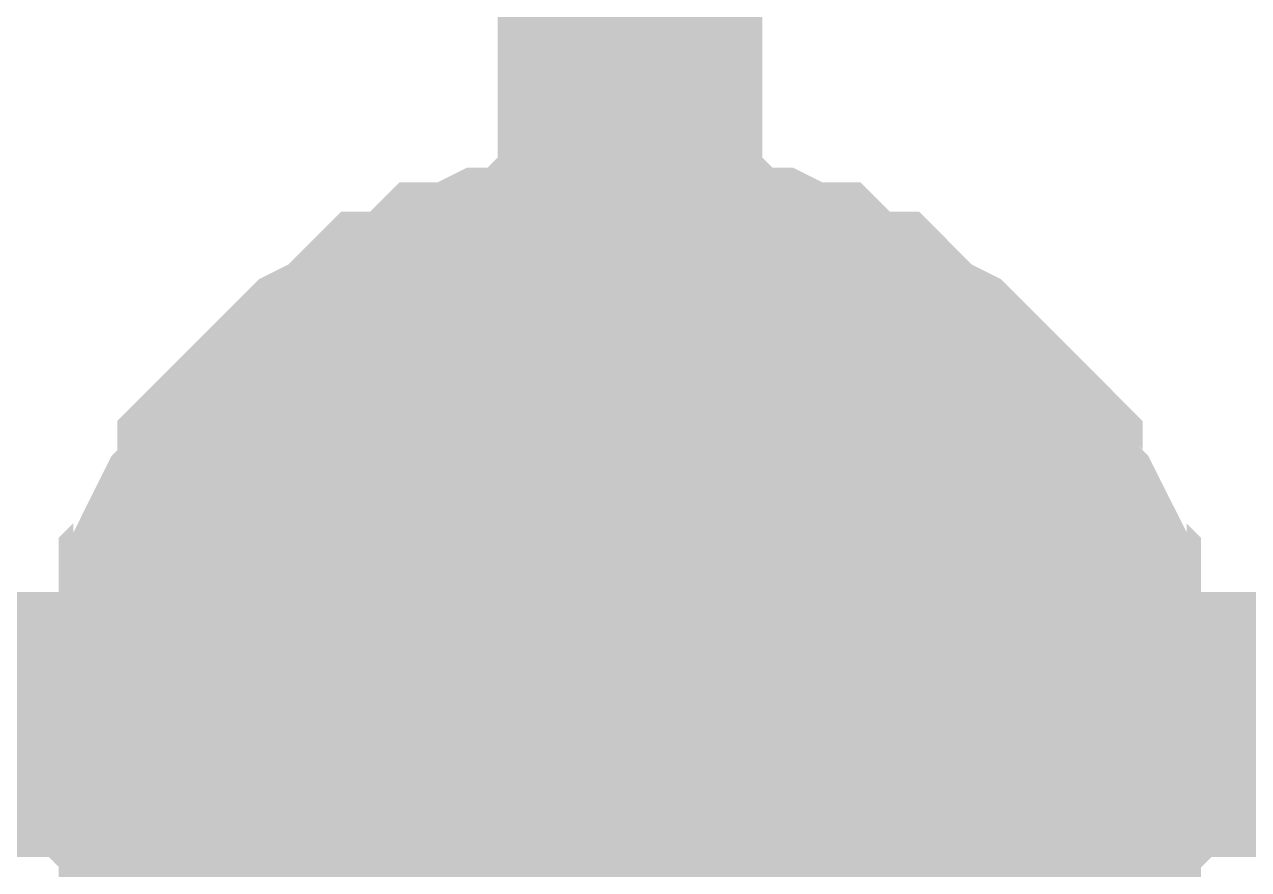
# Model space of a CAD drawing. Header units: millimetres. Extents: x -2024 to 917, y -725 to 13.
# Drawn here: x -1675.968 to -1674.583, y -426.826 to -425.87 of the extents above; entities that cross this region are included whole.
import ezdxf

# ---------------------------------------------------------------- set-up
doc = ezdxf.new("R2010")
doc.units = ezdxf.units.MM

msp = doc.modelspace()

# ---------------------------------------------------------------- linework, layer by layer
at = {"color": 7}
for points, const_width in [([(-1675.2831, -396.6741), (-1675.2831, -400.4164), (-1675.2831, -404.1753), (-1675.2831, -407.9176), (-1675.2831, -411.6765), (-1675.2831, -415.4188), (-1675.2831, -419.1776), (-1675.2831, -422.9199), (-1675.2831, -426.6623)], 0.2997), ([(-1675.7962, -426.6623), (-1675.7962, -426.6457), (-1675.7962, -426.6126), (-1675.7962, -426.596), (-1675.7797, -426.5629), (-1675.7797, -426.5463), (-1675.7797, -426.5132), (-1675.7631, -426.4967), (-1675.7631, -426.4801), (-1675.7466, -426.447), (-1675.73, -426.4304), (-1675.7135, -426.4139), (-1675.7135, -426.3808), (-1675.6969, -426.3642), (-1675.6804, -426.3476), (-1675.6638, -426.3311), (-1675.6472, -426.3145), (-1675.6307, -426.298), (-1675.6141, -426.2814), (-1675.581, -426.2648), (-1675.5645, -426.2483), (-1675.5479, -426.2317), (-1675.5314, -426.2317), (-1675.4983, -426.2152), (-1675.4817, -426.1986), (-1675.4652, -426.1986), (-1675.4321, -426.182), (-1675.4155, -426.182), (-1675.3824, -426.182), (-1675.3659, -426.1655), (-1675.3328, -426.1655), (-1675.3162, -426.1655), (-1675.2831, -426.1655)], 0.2997), ([(-1675.7962, -426.6623), (-1675.7962, -426.6457), (-1675.7962, -426.6126), (-1675.7962, -426.596), (-1675.7797, -426.5629), (-1675.7797, -426.5463), (-1675.7797, -426.5132), (-1675.7631, -426.4967), (-1675.7631, -426.4801), (-1675.7466, -426.447), (-1675.73, -426.4304), (-1675.7135, -426.4139), (-1675.7135, -426.3808), (-1675.6969, -426.3642), (-1675.6804, -426.3476), (-1675.6638, -426.3311), (-1675.6472, -426.3145), (-1675.6307, -426.298), (-1675.6141, -426.2814), (-1675.581, -426.2648), (-1675.5645, -426.2483), (-1675.5479, -426.2317), (-1675.5314, -426.2317), (-1675.4983, -426.2152), (-1675.4817, -426.1986), (-1675.4652, -426.1986), (-1675.4321, -426.182), (-1675.4155, -426.182), (-1675.3824, -426.182), (-1675.3659, -426.1655), (-1675.3328, -426.1655), (-1675.3162, -426.1655), (-1675.2831, -426.1655)], 0.2997), ([(-1675.7962, -426.6623), (-1675.7962, -426.6457), (-1675.7962, -426.6126), (-1675.7962, -426.596), (-1675.7797, -426.5629), (-1675.7797, -426.5463), (-1675.7797, -426.5132), (-1675.7631, -426.4967), (-1675.7631, -426.4801), (-1675.7466, -426.447), (-1675.73, -426.4304), (-1675.7135, -426.4139), (-1675.7135, -426.3808), (-1675.6969, -426.3642), (-1675.6804, -426.3476), (-1675.6638, -426.3311), (-1675.6472, -426.3145), (-1675.6307, -426.298), (-1675.6141, -426.2814), (-1675.581, -426.2648), (-1675.5645, -426.2483), (-1675.5479, -426.2317), (-1675.5314, -426.2317), (-1675.4983, -426.2152), (-1675.4817, -426.1986), (-1675.4652, -426.1986), (-1675.4321, -426.182), (-1675.4155, -426.182), (-1675.3824, -426.182), (-1675.3659, -426.1655), (-1675.3328, -426.1655), (-1675.3162, -426.1655), (-1675.2831, -426.1655)], 0.2997), ([(-1675.7962, -426.6623), (-1675.7962, -426.6457), (-1675.7962, -426.6126), (-1675.7962, -426.596), (-1675.7797, -426.5629), (-1675.7797, -426.5463), (-1675.7797, -426.5132), (-1675.7631, -426.4967), (-1675.7631, -426.4801), (-1675.7466, -426.447), (-1675.73, -426.4304), (-1675.7135, -426.4139), (-1675.7135, -426.3808), (-1675.6969, -426.3642), (-1675.6804, -426.3476), (-1675.6638, -426.3311), (-1675.6472, -426.3145), (-1675.6307, -426.298), (-1675.6141, -426.2814), (-1675.581, -426.2648), (-1675.5645, -426.2483), (-1675.5479, -426.2317), (-1675.5314, -426.2317), (-1675.4983, -426.2152), (-1675.4817, -426.1986), (-1675.4652, -426.1986), (-1675.4321, -426.182), (-1675.4155, -426.182), (-1675.3824, -426.182), (-1675.3659, -426.1655), (-1675.3328, -426.1655), (-1675.3162, -426.1655), (-1675.2831, -426.1655)], 0.2997), ([(-1675.7962, -426.6623), (-1675.7962, -426.6457), (-1675.7962, -426.6126), (-1675.7962, -426.596), (-1675.7797, -426.5629), (-1675.7797, -426.5463), (-1675.7797, -426.5132), (-1675.7631, -426.4967), (-1675.7631, -426.4801), (-1675.7466, -426.447), (-1675.73, -426.4304), (-1675.7135, -426.4139), (-1675.7135, -426.3808), (-1675.6969, -426.3642), (-1675.6804, -426.3476), (-1675.6638, -426.3311), (-1675.6472, -426.3145), (-1675.6307, -426.298), (-1675.6141, -426.2814), (-1675.581, -426.2648), (-1675.5645, -426.2483), (-1675.5479, -426.2317), (-1675.5314, -426.2317), (-1675.4983, -426.2152), (-1675.4817, -426.1986), (-1675.4652, -426.1986), (-1675.4321, -426.182), (-1675.4155, -426.182), (-1675.3824, -426.182), (-1675.3659, -426.1655), (-1675.3328, -426.1655), (-1675.3162, -426.1655), (-1675.2831, -426.1655)], 0.2997), ([(-1675.7962, -426.6623), (-1675.7962, -426.6457), (-1675.7962, -426.6126), (-1675.7962, -426.596), (-1675.7797, -426.5629), (-1675.7797, -426.5463), (-1675.7797, -426.5132), (-1675.7631, -426.4967), (-1675.7631, -426.4801), (-1675.7466, -426.447), (-1675.73, -426.4304), (-1675.7135, -426.4139), (-1675.7135, -426.3808), (-1675.6969, -426.3642), (-1675.6804, -426.3476), (-1675.6638, -426.3311), (-1675.6472, -426.3145), (-1675.6307, -426.298), (-1675.6141, -426.2814), (-1675.581, -426.2648), (-1675.5645, -426.2483), (-1675.5479, -426.2317), (-1675.5314, -426.2317), (-1675.4983, -426.2152), (-1675.4817, -426.1986), (-1675.4652, -426.1986), (-1675.4321, -426.182), (-1675.4155, -426.182), (-1675.3824, -426.182), (-1675.3659, -426.1655), (-1675.3328, -426.1655), (-1675.3162, -426.1655), (-1675.2831, -426.1655)], 0.2997), ([(-1675.7962, -426.6623), (-1675.7962, -426.6457), (-1675.7962, -426.6126), (-1675.7962, -426.596), (-1675.7797, -426.5629), (-1675.7797, -426.5463), (-1675.7797, -426.5132), (-1675.7631, -426.4967), (-1675.7631, -426.4801), (-1675.7466, -426.447), (-1675.73, -426.4304), (-1675.7135, -426.4139), (-1675.7135, -426.3808), (-1675.6969, -426.3642), (-1675.6804, -426.3476), (-1675.6638, -426.3311), (-1675.6472, -426.3145), (-1675.6307, -426.298), (-1675.6141, -426.2814), (-1675.581, -426.2648), (-1675.5645, -426.2483), (-1675.5479, -426.2317), (-1675.5314, -426.2317), (-1675.4983, -426.2152), (-1675.4817, -426.1986), (-1675.4652, -426.1986), (-1675.4321, -426.182), (-1675.4155, -426.182), (-1675.3824, -426.182), (-1675.3659, -426.1655), (-1675.3328, -426.1655), (-1675.3162, -426.1655), (-1675.2831, -426.1655)], 0.2997), ([(-1675.2831, -426.1655), (-1675.2831, -426.1655)], 0.2997), ([(-1675.2831, -426.1655), (-1675.25, -426.1655), (-1675.2335, -426.1655), (-1675.2004, -426.1655), (-1675.1838, -426.182), (-1675.1507, -426.182), (-1675.1342, -426.182), (-1675.1011, -426.1986), (-1675.0845, -426.1986), (-1675.068, -426.2152), (-1675.0349, -426.2317), (-1675.0183, -426.2317), (-1675.0018, -426.2483), (-1674.9852, -426.2648), (-1674.9521, -426.2814), (-1674.9356, -426.298), (-1674.919, -426.3145), (-1674.9025, -426.3311), (-1674.8859, -426.3476), (-1674.8693, -426.3642), (-1674.8528, -426.3808), (-1674.8528, -426.4139), (-1674.8362, -426.4304), (-1674.8197, -426.447), (-1674.8031, -426.4801), (-1674.8031, -426.4967), (-1674.7866, -426.5132), (-1674.7866, -426.5463), (-1674.7866, -426.5629), (-1674.77, -426.596), (-1674.77, -426.6126), (-1674.77, -426.6457), (-1674.77, -426.6623)], 0.2997), ([(-1675.2831, -426.1655), (-1675.2831, -426.1655)], 0.2997), ([(-1675.2831, -426.1655), (-1675.25, -426.1655), (-1675.2335, -426.1655), (-1675.2004, -426.1655), (-1675.1838, -426.182), (-1675.1507, -426.182), (-1675.1342, -426.182), (-1675.1011, -426.1986), (-1675.0845, -426.1986), (-1675.068, -426.2152), (-1675.0349, -426.2317), (-1675.0183, -426.2317), (-1675.0018, -426.2483), (-1674.9852, -426.2648), (-1674.9521, -426.2814), (-1674.9356, -426.298), (-1674.919, -426.3145), (-1674.9025, -426.3311), (-1674.8859, -426.3476), (-1674.8693, -426.3642), (-1674.8528, -426.3808), (-1674.8528, -426.4139), (-1674.8362, -426.4304), (-1674.8197, -426.447), (-1674.8031, -426.4801), (-1674.8031, -426.4967), (-1674.7866, -426.5132), (-1674.7866, -426.5463), (-1674.7866, -426.5629), (-1674.77, -426.596), (-1674.77, -426.6126), (-1674.77, -426.6457), (-1674.77, -426.6623)], 0.2997), ([(-1675.2831, -426.1655), (-1675.2831, -426.1655)], 0.2997), ([(-1675.2831, -426.1655), (-1675.25, -426.1655), (-1675.2335, -426.1655), (-1675.2004, -426.1655), (-1675.1838, -426.182), (-1675.1507, -426.182), (-1675.1342, -426.182), (-1675.1011, -426.1986), (-1675.0845, -426.1986), (-1675.068, -426.2152), (-1675.0349, -426.2317), (-1675.0183, -426.2317), (-1675.0018, -426.2483), (-1674.9852, -426.2648), (-1674.9521, -426.2814), (-1674.9356, -426.298), (-1674.919, -426.3145), (-1674.9025, -426.3311), (-1674.8859, -426.3476), (-1674.8693, -426.3642), (-1674.8528, -426.3808), (-1674.8528, -426.4139), (-1674.8362, -426.4304), (-1674.8197, -426.447), (-1674.8031, -426.4801), (-1674.8031, -426.4967), (-1674.7866, -426.5132), (-1674.7866, -426.5463), (-1674.7866, -426.5629), (-1674.77, -426.596), (-1674.77, -426.6126), (-1674.77, -426.6457), (-1674.77, -426.6623)], 0.2997), ([(-1675.2831, -426.1655), (-1675.2831, -426.1655)], 0.2997), ([(-1675.2831, -426.1655), (-1675.25, -426.1655), (-1675.2335, -426.1655), (-1675.2004, -426.1655), (-1675.1838, -426.182), (-1675.1507, -426.182), (-1675.1342, -426.182), (-1675.1011, -426.1986), (-1675.0845, -426.1986), (-1675.068, -426.2152), (-1675.0349, -426.2317), (-1675.0183, -426.2317), (-1675.0018, -426.2483), (-1674.9852, -426.2648), (-1674.9521, -426.2814), (-1674.9356, -426.298), (-1674.919, -426.3145), (-1674.9025, -426.3311), (-1674.8859, -426.3476), (-1674.8693, -426.3642), (-1674.8528, -426.3808), (-1674.8528, -426.4139), (-1674.8362, -426.4304), (-1674.8197, -426.447), (-1674.8031, -426.4801), (-1674.8031, -426.4967), (-1674.7866, -426.5132), (-1674.7866, -426.5463), (-1674.7866, -426.5629), (-1674.77, -426.596), (-1674.77, -426.6126), (-1674.77, -426.6457), (-1674.77, -426.6623)], 0.2997), ([(-1675.2831, -426.1655), (-1675.2831, -426.1655)], 0.2997), ([(-1675.2831, -426.1655), (-1675.25, -426.1655), (-1675.2335, -426.1655), (-1675.2004, -426.1655), (-1675.1838, -426.182), (-1675.1507, -426.182), (-1675.1342, -426.182), (-1675.1011, -426.1986), (-1675.0845, -426.1986), (-1675.068, -426.2152), (-1675.0349, -426.2317), (-1675.0183, -426.2317), (-1675.0018, -426.2483), (-1674.9852, -426.2648), (-1674.9521, -426.2814), (-1674.9356, -426.298), (-1674.919, -426.3145), (-1674.9025, -426.3311), (-1674.8859, -426.3476), (-1674.8693, -426.3642), (-1674.8528, -426.3808), (-1674.8528, -426.4139), (-1674.8362, -426.4304), (-1674.8197, -426.447), (-1674.8031, -426.4801), (-1674.8031, -426.4967), (-1674.7866, -426.5132), (-1674.7866, -426.5463), (-1674.7866, -426.5629), (-1674.77, -426.596), (-1674.77, -426.6126), (-1674.77, -426.6457), (-1674.77, -426.6623)], 0.2997), ([(-1675.2831, -426.1655), (-1675.2831, -426.1655)], 0.2997), ([(-1675.2831, -426.1655), (-1675.25, -426.1655), (-1675.2335, -426.1655), (-1675.2004, -426.1655), (-1675.1838, -426.182), (-1675.1507, -426.182), (-1675.1342, -426.182), (-1675.1011, -426.1986), (-1675.0845, -426.1986), (-1675.068, -426.2152), (-1675.0349, -426.2317), (-1675.0183, -426.2317), (-1675.0018, -426.2483), (-1674.9852, -426.2648), (-1674.9521, -426.2814), (-1674.9356, -426.298), (-1674.919, -426.3145), (-1674.9025, -426.3311), (-1674.8859, -426.3476), (-1674.8693, -426.3642), (-1674.8528, -426.3808), (-1674.8528, -426.4139), (-1674.8362, -426.4304), (-1674.8197, -426.447), (-1674.8031, -426.4801), (-1674.8031, -426.4967), (-1674.7866, -426.5132), (-1674.7866, -426.5463), (-1674.7866, -426.5629), (-1674.77, -426.596), (-1674.77, -426.6126), (-1674.77, -426.6457), (-1674.77, -426.6623)], 0.2997), ([(-1675.2831, -426.1655), (-1675.2831, -426.1655)], 0.2997), ([(-1675.2831, -426.1655), (-1675.25, -426.1655), (-1675.2335, -426.1655), (-1675.2004, -426.1655), (-1675.1838, -426.182), (-1675.1507, -426.182), (-1675.1342, -426.182), (-1675.1011, -426.1986), (-1675.0845, -426.1986), (-1675.068, -426.2152), (-1675.0349, -426.2317), (-1675.0183, -426.2317), (-1675.0018, -426.2483), (-1674.9852, -426.2648), (-1674.9521, -426.2814), (-1674.9356, -426.298), (-1674.919, -426.3145), (-1674.9025, -426.3311), (-1674.8859, -426.3476), (-1674.8693, -426.3642), (-1674.8528, -426.3808), (-1674.8528, -426.4139), (-1674.8362, -426.4304), (-1674.8197, -426.447), (-1674.8031, -426.4801), (-1674.8031, -426.4967), (-1674.7866, -426.5132), (-1674.7866, -426.5463), (-1674.7866, -426.5629), (-1674.77, -426.596), (-1674.77, -426.6126), (-1674.77, -426.6457), (-1674.77, -426.6623)], 0.2997), ([(-1675.7962, -426.6623), (-1675.7962, -426.6457), (-1675.7962, -426.6126), (-1675.7962, -426.596), (-1675.7797, -426.5629), (-1675.7797, -426.5463), (-1675.7797, -426.5132), (-1675.7631, -426.4967), (-1675.7631, -426.4801), (-1675.7466, -426.447), (-1675.73, -426.4304), (-1675.7135, -426.4139), (-1675.7135, -426.3808), (-1675.6969, -426.3642), (-1675.6804, -426.3476), (-1675.6638, -426.3311), (-1675.6472, -426.3145), (-1675.6307, -426.298), (-1675.6141, -426.2814), (-1675.581, -426.2648), (-1675.5645, -426.2483), (-1675.5479, -426.2317), (-1675.5314, -426.2317), (-1675.4983, -426.2152), (-1675.4817, -426.1986), (-1675.4652, -426.1986), (-1675.4321, -426.182), (-1675.4155, -426.182), (-1675.3824, -426.182), (-1675.3659, -426.1655), (-1675.3328, -426.1655), (-1675.3162, -426.1655), (-1675.2831, -426.1655)], 0.0991), ([(-1675.7962, -426.6623), (-1675.7962, -426.6457), (-1675.7962, -426.6126), (-1675.7962, -426.596), (-1675.7797, -426.5629), (-1675.7797, -426.5463), (-1675.7797, -426.5132), (-1675.7631, -426.4967), (-1675.7631, -426.4801), (-1675.7466, -426.447), (-1675.73, -426.4304), (-1675.7135, -426.4139), (-1675.7135, -426.3808), (-1675.6969, -426.3642), (-1675.6804, -426.3476), (-1675.6638, -426.3311), (-1675.6472, -426.3145), (-1675.6307, -426.298), (-1675.6141, -426.2814), (-1675.581, -426.2648), (-1675.5645, -426.2483), (-1675.5479, -426.2317), (-1675.5314, -426.2317), (-1675.4983, -426.2152), (-1675.4817, -426.1986), (-1675.4652, -426.1986), (-1675.4321, -426.182), (-1675.4155, -426.182), (-1675.3824, -426.182), (-1675.3659, -426.1655), (-1675.3328, -426.1655), (-1675.3162, -426.1655), (-1675.2831, -426.1655)], 0.0991), ([(-1675.7962, -426.6623), (-1675.7962, -426.6457), (-1675.7962, -426.6126), (-1675.7962, -426.596), (-1675.7797, -426.5629), (-1675.7797, -426.5463), (-1675.7797, -426.5132), (-1675.7631, -426.4967), (-1675.7631, -426.4801), (-1675.7466, -426.447), (-1675.73, -426.4304), (-1675.7135, -426.4139), (-1675.7135, -426.3808), (-1675.6969, -426.3642), (-1675.6804, -426.3476), (-1675.6638, -426.3311), (-1675.6472, -426.3145), (-1675.6307, -426.298), (-1675.6141, -426.2814), (-1675.581, -426.2648), (-1675.5645, -426.2483), (-1675.5479, -426.2317), (-1675.5314, -426.2317), (-1675.4983, -426.2152), (-1675.4817, -426.1986), (-1675.4652, -426.1986), (-1675.4321, -426.182), (-1675.4155, -426.182), (-1675.3824, -426.182), (-1675.3659, -426.1655), (-1675.3328, -426.1655), (-1675.3162, -426.1655), (-1675.2831, -426.1655)], 0.0991), ([(-1675.7962, -426.6623), (-1675.7962, -426.6457), (-1675.7962, -426.6126), (-1675.7962, -426.596), (-1675.7797, -426.5629), (-1675.7797, -426.5463), (-1675.7797, -426.5132), (-1675.7631, -426.4967), (-1675.7631, -426.4801), (-1675.7466, -426.447), (-1675.73, -426.4304), (-1675.7135, -426.4139), (-1675.7135, -426.3808), (-1675.6969, -426.3642), (-1675.6804, -426.3476), (-1675.6638, -426.3311), (-1675.6472, -426.3145), (-1675.6307, -426.298), (-1675.6141, -426.2814), (-1675.581, -426.2648), (-1675.5645, -426.2483), (-1675.5479, -426.2317), (-1675.5314, -426.2317), (-1675.4983, -426.2152), (-1675.4817, -426.1986), (-1675.4652, -426.1986), (-1675.4321, -426.182), (-1675.4155, -426.182), (-1675.3824, -426.182), (-1675.3659, -426.1655), (-1675.3328, -426.1655), (-1675.3162, -426.1655), (-1675.2831, -426.1655)], 0.0991), ([(-1675.7962, -426.6623), (-1675.7962, -426.6457), (-1675.7962, -426.6126), (-1675.7962, -426.596), (-1675.7797, -426.5629), (-1675.7797, -426.5463), (-1675.7797, -426.5132), (-1675.7631, -426.4967), (-1675.7631, -426.4801), (-1675.7466, -426.447), (-1675.73, -426.4304), (-1675.7135, -426.4139), (-1675.7135, -426.3808), (-1675.6969, -426.3642), (-1675.6804, -426.3476), (-1675.6638, -426.3311), (-1675.6472, -426.3145), (-1675.6307, -426.298), (-1675.6141, -426.2814), (-1675.581, -426.2648), (-1675.5645, -426.2483), (-1675.5479, -426.2317), (-1675.5314, -426.2317), (-1675.4983, -426.2152), (-1675.4817, -426.1986), (-1675.4652, -426.1986), (-1675.4321, -426.182), (-1675.4155, -426.182), (-1675.3824, -426.182), (-1675.3659, -426.1655), (-1675.3328, -426.1655), (-1675.3162, -426.1655), (-1675.2831, -426.1655)], 0.0991), ([(-1675.7962, -426.6623), (-1675.7962, -426.6457), (-1675.7962, -426.6126), (-1675.7962, -426.596), (-1675.7797, -426.5629), (-1675.7797, -426.5463), (-1675.7797, -426.5132), (-1675.7631, -426.4967), (-1675.7631, -426.4801), (-1675.7466, -426.447), (-1675.73, -426.4304), (-1675.7135, -426.4139), (-1675.7135, -426.3808), (-1675.6969, -426.3642), (-1675.6804, -426.3476), (-1675.6638, -426.3311), (-1675.6472, -426.3145), (-1675.6307, -426.298), (-1675.6141, -426.2814), (-1675.581, -426.2648), (-1675.5645, -426.2483), (-1675.5479, -426.2317), (-1675.5314, -426.2317), (-1675.4983, -426.2152), (-1675.4817, -426.1986), (-1675.4652, -426.1986), (-1675.4321, -426.182), (-1675.4155, -426.182), (-1675.3824, -426.182), (-1675.3659, -426.1655), (-1675.3328, -426.1655), (-1675.3162, -426.1655), (-1675.2831, -426.1655)], 0.0991), ([(-1675.7962, -426.6623), (-1675.7962, -426.6457), (-1675.7962, -426.6126), (-1675.7962, -426.596), (-1675.7797, -426.5629), (-1675.7797, -426.5463), (-1675.7797, -426.5132), (-1675.7631, -426.4967), (-1675.7631, -426.4801), (-1675.7466, -426.447), (-1675.73, -426.4304), (-1675.7135, -426.4139), (-1675.7135, -426.3808), (-1675.6969, -426.3642), (-1675.6804, -426.3476), (-1675.6638, -426.3311), (-1675.6472, -426.3145), (-1675.6307, -426.298), (-1675.6141, -426.2814), (-1675.581, -426.2648), (-1675.5645, -426.2483), (-1675.5479, -426.2317), (-1675.5314, -426.2317), (-1675.4983, -426.2152), (-1675.4817, -426.1986), (-1675.4652, -426.1986), (-1675.4321, -426.182), (-1675.4155, -426.182), (-1675.3824, -426.182), (-1675.3659, -426.1655), (-1675.3328, -426.1655), (-1675.3162, -426.1655), (-1675.2831, -426.1655)], 0.0991), ([(-1675.2831, -426.1655), (-1675.2831, -426.1655)], 0.0991), ([(-1675.2831, -426.1655), (-1675.25, -426.1655), (-1675.2335, -426.1655), (-1675.2004, -426.1655), (-1675.1838, -426.182), (-1675.1507, -426.182), (-1675.1342, -426.182), (-1675.1011, -426.1986), (-1675.0845, -426.1986), (-1675.068, -426.2152), (-1675.0349, -426.2317), (-1675.0183, -426.2317), (-1675.0018, -426.2483), (-1674.9852, -426.2648), (-1674.9521, -426.2814), (-1674.9356, -426.298), (-1674.919, -426.3145), (-1674.9025, -426.3311), (-1674.8859, -426.3476), (-1674.8693, -426.3642), (-1674.8528, -426.3808), (-1674.8528, -426.4139), (-1674.8362, -426.4304), (-1674.8197, -426.447), (-1674.8031, -426.4801), (-1674.8031, -426.4967), (-1674.7866, -426.5132), (-1674.7866, -426.5463), (-1674.7866, -426.5629), (-1674.77, -426.596), (-1674.77, -426.6126), (-1674.77, -426.6457), (-1674.77, -426.6623)], 0.0991), ([(-1675.2831, -426.1655), (-1675.2831, -426.1655)], 0.0991), ([(-1675.2831, -426.1655), (-1675.25, -426.1655), (-1675.2335, -426.1655), (-1675.2004, -426.1655), (-1675.1838, -426.182), (-1675.1507, -426.182), (-1675.1342, -426.182), (-1675.1011, -426.1986), (-1675.0845, -426.1986), (-1675.068, -426.2152), (-1675.0349, -426.2317), (-1675.0183, -426.2317), (-1675.0018, -426.2483), (-1674.9852, -426.2648), (-1674.9521, -426.2814), (-1674.9356, -426.298), (-1674.919, -426.3145), (-1674.9025, -426.3311), (-1674.8859, -426.3476), (-1674.8693, -426.3642), (-1674.8528, -426.3808), (-1674.8528, -426.4139), (-1674.8362, -426.4304), (-1674.8197, -426.447), (-1674.8031, -426.4801), (-1674.8031, -426.4967), (-1674.7866, -426.5132), (-1674.7866, -426.5463), (-1674.7866, -426.5629), (-1674.77, -426.596), (-1674.77, -426.6126), (-1674.77, -426.6457), (-1674.77, -426.6623)], 0.0991), ([(-1675.2831, -426.1655), (-1675.2831, -426.1655)], 0.0991), ([(-1675.2831, -426.1655), (-1675.25, -426.1655), (-1675.2335, -426.1655), (-1675.2004, -426.1655), (-1675.1838, -426.182), (-1675.1507, -426.182), (-1675.1342, -426.182), (-1675.1011, -426.1986), (-1675.0845, -426.1986), (-1675.068, -426.2152), (-1675.0349, -426.2317), (-1675.0183, -426.2317), (-1675.0018, -426.2483), (-1674.9852, -426.2648), (-1674.9521, -426.2814), (-1674.9356, -426.298), (-1674.919, -426.3145), (-1674.9025, -426.3311), (-1674.8859, -426.3476), (-1674.8693, -426.3642), (-1674.8528, -426.3808), (-1674.8528, -426.4139), (-1674.8362, -426.4304), (-1674.8197, -426.447), (-1674.8031, -426.4801), (-1674.8031, -426.4967), (-1674.7866, -426.5132), (-1674.7866, -426.5463), (-1674.7866, -426.5629), (-1674.77, -426.596), (-1674.77, -426.6126), (-1674.77, -426.6457), (-1674.77, -426.6623)], 0.0991), ([(-1675.2831, -426.1655), (-1675.2831, -426.1655)], 0.0991), ([(-1675.2831, -426.1655), (-1675.25, -426.1655), (-1675.2335, -426.1655), (-1675.2004, -426.1655), (-1675.1838, -426.182), (-1675.1507, -426.182), (-1675.1342, -426.182), (-1675.1011, -426.1986), (-1675.0845, -426.1986), (-1675.068, -426.2152), (-1675.0349, -426.2317), (-1675.0183, -426.2317), (-1675.0018, -426.2483), (-1674.9852, -426.2648), (-1674.9521, -426.2814), (-1674.9356, -426.298), (-1674.919, -426.3145), (-1674.9025, -426.3311), (-1674.8859, -426.3476), (-1674.8693, -426.3642), (-1674.8528, -426.3808), (-1674.8528, -426.4139), (-1674.8362, -426.4304), (-1674.8197, -426.447), (-1674.8031, -426.4801), (-1674.8031, -426.4967), (-1674.7866, -426.5132), (-1674.7866, -426.5463), (-1674.7866, -426.5629), (-1674.77, -426.596), (-1674.77, -426.6126), (-1674.77, -426.6457), (-1674.77, -426.6623)], 0.0991), ([(-1675.2831, -426.1655), (-1675.2831, -426.1655)], 0.0991), ([(-1675.2831, -426.1655), (-1675.25, -426.1655), (-1675.2335, -426.1655), (-1675.2004, -426.1655), (-1675.1838, -426.182), (-1675.1507, -426.182), (-1675.1342, -426.182), (-1675.1011, -426.1986), (-1675.0845, -426.1986), (-1675.068, -426.2152), (-1675.0349, -426.2317), (-1675.0183, -426.2317), (-1675.0018, -426.2483), (-1674.9852, -426.2648), (-1674.9521, -426.2814), (-1674.9356, -426.298), (-1674.919, -426.3145), (-1674.9025, -426.3311), (-1674.8859, -426.3476), (-1674.8693, -426.3642), (-1674.8528, -426.3808), (-1674.8528, -426.4139), (-1674.8362, -426.4304), (-1674.8197, -426.447), (-1674.8031, -426.4801), (-1674.8031, -426.4967), (-1674.7866, -426.5132), (-1674.7866, -426.5463), (-1674.7866, -426.5629), (-1674.77, -426.596), (-1674.77, -426.6126), (-1674.77, -426.6457), (-1674.77, -426.6623)], 0.0991), ([(-1675.2831, -426.1655), (-1675.2831, -426.1655)], 0.0991), ([(-1675.2831, -426.1655), (-1675.25, -426.1655), (-1675.2335, -426.1655), (-1675.2004, -426.1655), (-1675.1838, -426.182), (-1675.1507, -426.182), (-1675.1342, -426.182), (-1675.1011, -426.1986), (-1675.0845, -426.1986), (-1675.068, -426.2152), (-1675.0349, -426.2317), (-1675.0183, -426.2317), (-1675.0018, -426.2483), (-1674.9852, -426.2648), (-1674.9521, -426.2814), (-1674.9356, -426.298), (-1674.919, -426.3145), (-1674.9025, -426.3311), (-1674.8859, -426.3476), (-1674.8693, -426.3642), (-1674.8528, -426.3808), (-1674.8528, -426.4139), (-1674.8362, -426.4304), (-1674.8197, -426.447), (-1674.8031, -426.4801), (-1674.8031, -426.4967), (-1674.7866, -426.5132), (-1674.7866, -426.5463), (-1674.7866, -426.5629), (-1674.77, -426.596), (-1674.77, -426.6126), (-1674.77, -426.6457), (-1674.77, -426.6623)], 0.0991), ([(-1675.2831, -426.1655), (-1675.2831, -426.1655)], 0.0991), ([(-1675.2831, -426.1655), (-1675.25, -426.1655), (-1675.2335, -426.1655), (-1675.2004, -426.1655), (-1675.1838, -426.182), (-1675.1507, -426.182), (-1675.1342, -426.182), (-1675.1011, -426.1986), (-1675.0845, -426.1986), (-1675.068, -426.2152), (-1675.0349, -426.2317), (-1675.0183, -426.2317), (-1675.0018, -426.2483), (-1674.9852, -426.2648), (-1674.9521, -426.2814), (-1674.9356, -426.298), (-1674.919, -426.3145), (-1674.9025, -426.3311), (-1674.8859, -426.3476), (-1674.8693, -426.3642), (-1674.8528, -426.3808), (-1674.8528, -426.4139), (-1674.8362, -426.4304), (-1674.8197, -426.447), (-1674.8031, -426.4801), (-1674.8031, -426.4967), (-1674.7866, -426.5132), (-1674.7866, -426.5463), (-1674.7866, -426.5629), (-1674.77, -426.596), (-1674.77, -426.6126), (-1674.77, -426.6457), (-1674.77, -426.6623)], 0.0991), ([(-1675.2831, -426.6623), (-1680.3643, -426.6623)], 0.2997), ([(-1675.6804, -426.9934), (-1675.6969, -426.9603), (-1675.7135, -426.9438), (-1675.7135, -426.9272), (-1675.73, -426.9106), (-1675.7466, -426.8775), (-1675.7631, -426.861), (-1675.7631, -426.8444), (-1675.7797, -426.8113), (-1675.7797, -426.7947), (-1675.7797, -426.7616), (-1675.7962, -426.745), (-1675.7962, -426.7119), (-1675.7962, -426.6954), (-1675.7962, -426.6623)], 0.2997), ([(-1675.7962, -426.6623), (-1675.7962, -426.6623)], 0.2997), ([(-1675.6804, -426.9934), (-1675.6969, -426.9603), (-1675.7135, -426.9438), (-1675.7135, -426.9272), (-1675.73, -426.9106), (-1675.7466, -426.8775), (-1675.7631, -426.861), (-1675.7631, -426.8444), (-1675.7797, -426.8113), (-1675.7797, -426.7947), (-1675.7797, -426.7616), (-1675.7962, -426.745), (-1675.7962, -426.7119), (-1675.7962, -426.6954), (-1675.7962, -426.6623)], 0.2997), ([(-1675.7962, -426.6623), (-1675.7962, -426.6623)], 0.2997), ([(-1675.6804, -426.9934), (-1675.6969, -426.9603), (-1675.7135, -426.9438), (-1675.7135, -426.9272), (-1675.73, -426.9106), (-1675.7466, -426.8775), (-1675.7631, -426.861), (-1675.7631, -426.8444), (-1675.7797, -426.8113), (-1675.7797, -426.7947), (-1675.7797, -426.7616), (-1675.7962, -426.745), (-1675.7962, -426.7119), (-1675.7962, -426.6954), (-1675.7962, -426.6623)], 0.2997), ([(-1675.7962, -426.6623), (-1675.7962, -426.6623)], 0.2997), ([(-1675.6804, -426.9934), (-1675.6969, -426.9603), (-1675.7135, -426.9438), (-1675.7135, -426.9272), (-1675.73, -426.9106), (-1675.7466, -426.8775), (-1675.7631, -426.861), (-1675.7631, -426.8444), (-1675.7797, -426.8113), (-1675.7797, -426.7947), (-1675.7797, -426.7616), (-1675.7962, -426.745), (-1675.7962, -426.7119), (-1675.7962, -426.6954), (-1675.7962, -426.6623)], 0.2997), ([(-1675.7962, -426.6623), (-1675.7962, -426.6623)], 0.2997), ([(-1675.6804, -426.9934), (-1675.6969, -426.9603), (-1675.7135, -426.9438), (-1675.7135, -426.9272), (-1675.73, -426.9106), (-1675.7466, -426.8775), (-1675.7631, -426.861), (-1675.7631, -426.8444), (-1675.7797, -426.8113), (-1675.7797, -426.7947), (-1675.7797, -426.7616), (-1675.7962, -426.745), (-1675.7962, -426.7119), (-1675.7962, -426.6954), (-1675.7962, -426.6623)], 0.2997), ([(-1675.7962, -426.6623), (-1675.7962, -426.6623)], 0.2997), ([(-1675.6804, -426.9934), (-1675.6969, -426.9603), (-1675.7135, -426.9438), (-1675.7135, -426.9272), (-1675.73, -426.9106), (-1675.7466, -426.8775), (-1675.7631, -426.861), (-1675.7631, -426.8444), (-1675.7797, -426.8113), (-1675.7797, -426.7947), (-1675.7797, -426.7616), (-1675.7962, -426.745), (-1675.7962, -426.7119), (-1675.7962, -426.6954), (-1675.7962, -426.6623)], 0.2997), ([(-1675.7962, -426.6623), (-1675.7962, -426.6623)], 0.2997), ([(-1675.6804, -426.9934), (-1675.6969, -426.9603), (-1675.7135, -426.9438), (-1675.7135, -426.9272), (-1675.73, -426.9106), (-1675.7466, -426.8775), (-1675.7631, -426.861), (-1675.7631, -426.8444), (-1675.7797, -426.8113), (-1675.7797, -426.7947), (-1675.7797, -426.7616), (-1675.7962, -426.745), (-1675.7962, -426.7119), (-1675.7962, -426.6954), (-1675.7962, -426.6623)], 0.2997), ([(-1675.7962, -426.6623), (-1675.7962, -426.6623)], 0.2997), ([(-1672.7839, -426.6623), (-1675.2831, -426.6623)], 0.2997), ([(-1674.77, -426.6623), (-1674.77, -426.6954), (-1674.77, -426.7119), (-1674.77, -426.745), (-1674.7866, -426.7616), (-1674.7866, -426.7947), (-1674.7866, -426.8113), (-1674.8031, -426.8444), (-1674.8031, -426.861), (-1674.8197, -426.8775), (-1674.8362, -426.9106), (-1674.8528, -426.9272), (-1674.8528, -426.9438), (-1674.8693, -426.9603), (-1674.8859, -426.9934)], 0.2997), ([(-1674.77, -426.6623), (-1674.77, -426.6954), (-1674.77, -426.7119), (-1674.77, -426.745), (-1674.7866, -426.7616), (-1674.7866, -426.7947), (-1674.7866, -426.8113), (-1674.8031, -426.8444), (-1674.8031, -426.861), (-1674.8197, -426.8775), (-1674.8362, -426.9106), (-1674.8528, -426.9272), (-1674.8528, -426.9438), (-1674.8693, -426.9603), (-1674.8859, -426.9934)], 0.2997), ([(-1674.77, -426.6623), (-1674.77, -426.6954), (-1674.77, -426.7119), (-1674.77, -426.745), (-1674.7866, -426.7616), (-1674.7866, -426.7947), (-1674.7866, -426.8113), (-1674.8031, -426.8444), (-1674.8031, -426.861), (-1674.8197, -426.8775), (-1674.8362, -426.9106), (-1674.8528, -426.9272), (-1674.8528, -426.9438), (-1674.8693, -426.9603), (-1674.8859, -426.9934)], 0.2997), ([(-1674.77, -426.6623), (-1674.77, -426.6954), (-1674.77, -426.7119), (-1674.77, -426.745), (-1674.7866, -426.7616), (-1674.7866, -426.7947), (-1674.7866, -426.8113), (-1674.8031, -426.8444), (-1674.8031, -426.861), (-1674.8197, -426.8775), (-1674.8362, -426.9106), (-1674.8528, -426.9272), (-1674.8528, -426.9438), (-1674.8693, -426.9603), (-1674.8859, -426.9934)], 0.2997), ([(-1674.77, -426.6623), (-1674.77, -426.6954), (-1674.77, -426.7119), (-1674.77, -426.745), (-1674.7866, -426.7616), (-1674.7866, -426.7947), (-1674.7866, -426.8113), (-1674.8031, -426.8444), (-1674.8031, -426.861), (-1674.8197, -426.8775), (-1674.8362, -426.9106), (-1674.8528, -426.9272), (-1674.8528, -426.9438), (-1674.8693, -426.9603), (-1674.8859, -426.9934)], 0.2997), ([(-1674.77, -426.6623), (-1674.77, -426.6954), (-1674.77, -426.7119), (-1674.77, -426.745), (-1674.7866, -426.7616), (-1674.7866, -426.7947), (-1674.7866, -426.8113), (-1674.8031, -426.8444), (-1674.8031, -426.861), (-1674.8197, -426.8775), (-1674.8362, -426.9106), (-1674.8528, -426.9272), (-1674.8528, -426.9438), (-1674.8693, -426.9603), (-1674.8859, -426.9934)], 0.2997), ([(-1674.77, -426.6623), (-1674.77, -426.6954), (-1674.77, -426.7119), (-1674.77, -426.745), (-1674.7866, -426.7616), (-1674.7866, -426.7947), (-1674.7866, -426.8113), (-1674.8031, -426.8444), (-1674.8031, -426.861), (-1674.8197, -426.8775), (-1674.8362, -426.9106), (-1674.8528, -426.9272), (-1674.8528, -426.9438), (-1674.8693, -426.9603), (-1674.8859, -426.9934)], 0.2997), ([(-1674.77, -426.6623), (-1674.77, -426.6623), (-1674.77, -426.6623), (-1674.77, -426.6623), (-1674.77, -426.6623), (-1674.77, -426.6623), (-1674.77, -426.6623), (-1674.77, -426.6623), (-1674.77, -426.6623), (-1674.77, -426.6623), (-1674.77, -426.6623), (-1674.77, -426.6623), (-1674.77, -426.6623), (-1674.77, -426.6623), (-1674.77, -426.6623), (-1674.77, -426.6623), (-1674.77, -426.6623), (-1674.77, -426.6623), (-1674.77, -426.6623), (-1674.77, -426.6623), (-1674.77, -426.6623), (-1674.77, -426.6623), (-1674.77, -426.6623), (-1674.77, -426.6623), (-1674.77, -426.6623), (-1674.77, -426.6623), (-1674.77, -426.6623), (-1674.77, -426.6623), (-1674.77, -426.6623), (-1674.77, -426.6623), (-1674.77, -426.6623), (-1674.77, -426.6623), (-1674.77, -426.6623)], 0.2997), ([(-1674.77, -426.6623), (-1674.77, -426.6623)], 0.2997), ([(-1674.77, -426.6623), (-1674.77, -426.6623), (-1674.77, -426.6623), (-1674.77, -426.6623), (-1674.77, -426.6623), (-1674.77, -426.6623), (-1674.77, -426.6623), (-1674.77, -426.6623), (-1674.77, -426.6623), (-1674.77, -426.6623), (-1674.77, -426.6623), (-1674.77, -426.6623), (-1674.77, -426.6623), (-1674.77, -426.6623), (-1674.77, -426.6623), (-1674.77, -426.6623), (-1674.77, -426.6623), (-1674.77, -426.6623), (-1674.77, -426.6623), (-1674.77, -426.6623), (-1674.77, -426.6623), (-1674.77, -426.6623), (-1674.77, -426.6623), (-1674.77, -426.6623), (-1674.77, -426.6623), (-1674.77, -426.6623), (-1674.77, -426.6623), (-1674.77, -426.6623), (-1674.77, -426.6623), (-1674.77, -426.6623), (-1674.77, -426.6623), (-1674.77, -426.6623), (-1674.77, -426.6623)], 0.2997), ([(-1674.77, -426.6623), (-1674.77, -426.6623)], 0.2997), ([(-1674.77, -426.6623), (-1674.77, -426.6623), (-1674.77, -426.6623), (-1674.77, -426.6623), (-1674.77, -426.6623), (-1674.77, -426.6623), (-1674.77, -426.6623), (-1674.77, -426.6623), (-1674.77, -426.6623), (-1674.77, -426.6623), (-1674.77, -426.6623), (-1674.77, -426.6623), (-1674.77, -426.6623), (-1674.77, -426.6623), (-1674.77, -426.6623), (-1674.77, -426.6623), (-1674.77, -426.6623), (-1674.77, -426.6623), (-1674.77, -426.6623), (-1674.77, -426.6623), (-1674.77, -426.6623), (-1674.77, -426.6623), (-1674.77, -426.6623), (-1674.77, -426.6623), (-1674.77, -426.6623), (-1674.77, -426.6623), (-1674.77, -426.6623), (-1674.77, -426.6623), (-1674.77, -426.6623), (-1674.77, -426.6623), (-1674.77, -426.6623), (-1674.77, -426.6623), (-1674.77, -426.6623)], 0.2997), ([(-1674.77, -426.6623), (-1674.77, -426.6623)], 0.2997), ([(-1674.77, -426.6623), (-1674.77, -426.6623), (-1674.77, -426.6623), (-1674.77, -426.6623), (-1674.77, -426.6623), (-1674.77, -426.6623), (-1674.77, -426.6623), (-1674.77, -426.6623), (-1674.77, -426.6623), (-1674.77, -426.6623), (-1674.77, -426.6623), (-1674.77, -426.6623), (-1674.77, -426.6623), (-1674.77, -426.6623), (-1674.77, -426.6623), (-1674.77, -426.6623), (-1674.77, -426.6623), (-1674.77, -426.6623), (-1674.77, -426.6623), (-1674.77, -426.6623), (-1674.77, -426.6623), (-1674.77, -426.6623), (-1674.77, -426.6623), (-1674.77, -426.6623), (-1674.77, -426.6623), (-1674.77, -426.6623), (-1674.77, -426.6623), (-1674.77, -426.6623), (-1674.77, -426.6623), (-1674.77, -426.6623), (-1674.77, -426.6623), (-1674.77, -426.6623), (-1674.77, -426.6623)], 0.2997), ([(-1674.77, -426.6623), (-1674.77, -426.6623)], 0.2997), ([(-1674.77, -426.6623), (-1674.77, -426.6623), (-1674.77, -426.6623), (-1674.77, -426.6623), (-1674.77, -426.6623), (-1674.77, -426.6623), (-1674.77, -426.6623), (-1674.77, -426.6623), (-1674.77, -426.6623), (-1674.77, -426.6623), (-1674.77, -426.6623), (-1674.77, -426.6623), (-1674.77, -426.6623), (-1674.77, -426.6623), (-1674.77, -426.6623), (-1674.77, -426.6623), (-1674.77, -426.6623), (-1674.77, -426.6623), (-1674.77, -426.6623), (-1674.77, -426.6623), (-1674.77, -426.6623), (-1674.77, -426.6623), (-1674.77, -426.6623), (-1674.77, -426.6623), (-1674.77, -426.6623), (-1674.77, -426.6623), (-1674.77, -426.6623), (-1674.77, -426.6623), (-1674.77, -426.6623), (-1674.77, -426.6623), (-1674.77, -426.6623), (-1674.77, -426.6623), (-1674.77, -426.6623)], 0.2997), ([(-1674.77, -426.6623), (-1674.77, -426.6623)], 0.2997), ([(-1674.77, -426.6623), (-1674.77, -426.6623), (-1674.77, -426.6623), (-1674.77, -426.6623), (-1674.77, -426.6623), (-1674.77, -426.6623), (-1674.77, -426.6623), (-1674.77, -426.6623), (-1674.77, -426.6623), (-1674.77, -426.6623), (-1674.77, -426.6623), (-1674.77, -426.6623), (-1674.77, -426.6623), (-1674.77, -426.6623), (-1674.77, -426.6623), (-1674.77, -426.6623), (-1674.77, -426.6623), (-1674.77, -426.6623), (-1674.77, -426.6623), (-1674.77, -426.6623), (-1674.77, -426.6623), (-1674.77, -426.6623), (-1674.77, -426.6623), (-1674.77, -426.6623), (-1674.77, -426.6623), (-1674.77, -426.6623), (-1674.77, -426.6623), (-1674.77, -426.6623), (-1674.77, -426.6623), (-1674.77, -426.6623), (-1674.77, -426.6623), (-1674.77, -426.6623), (-1674.77, -426.6623)], 0.2997), ([(-1674.77, -426.6623), (-1674.77, -426.6623)], 0.2997), ([(-1674.77, -426.6623), (-1674.77, -426.6623), (-1674.77, -426.6623), (-1674.77, -426.6623), (-1674.77, -426.6623), (-1674.77, -426.6623), (-1674.77, -426.6623), (-1674.77, -426.6623), (-1674.77, -426.6623), (-1674.77, -426.6623), (-1674.77, -426.6623), (-1674.77, -426.6623), (-1674.77, -426.6623), (-1674.77, -426.6623), (-1674.77, -426.6623), (-1674.77, -426.6623), (-1674.77, -426.6623), (-1674.77, -426.6623), (-1674.77, -426.6623), (-1674.77, -426.6623), (-1674.77, -426.6623), (-1674.77, -426.6623), (-1674.77, -426.6623), (-1674.77, -426.6623), (-1674.77, -426.6623), (-1674.77, -426.6623), (-1674.77, -426.6623), (-1674.77, -426.6623), (-1674.77, -426.6623), (-1674.77, -426.6623), (-1674.77, -426.6623), (-1674.77, -426.6623), (-1674.77, -426.6623)], 0.2997), ([(-1674.77, -426.6623), (-1674.77, -426.6623)], 0.2997), ([(-1675.7466, -426.8775), (-1675.7631, -426.861), (-1675.7631, -426.8444), (-1675.7797, -426.8113), (-1675.7797, -426.7947), (-1675.7797, -426.7616), (-1675.7962, -426.745), (-1675.7962, -426.7119), (-1675.7962, -426.6954), (-1675.7962, -426.6623)], 0.0991), ([(-1675.7962, -426.6623), (-1675.7962, -426.6623)], 0.0991), ([(-1675.7466, -426.8775), (-1675.7631, -426.861), (-1675.7631, -426.8444), (-1675.7797, -426.8113), (-1675.7797, -426.7947), (-1675.7797, -426.7616), (-1675.7962, -426.745), (-1675.7962, -426.7119), (-1675.7962, -426.6954), (-1675.7962, -426.6623)], 0.0991), ([(-1675.7962, -426.6623), (-1675.7962, -426.6623)], 0.0991), ([(-1675.7466, -426.8775), (-1675.7631, -426.861), (-1675.7631, -426.8444), (-1675.7797, -426.8113), (-1675.7797, -426.7947), (-1675.7797, -426.7616), (-1675.7962, -426.745), (-1675.7962, -426.7119), (-1675.7962, -426.6954), (-1675.7962, -426.6623)], 0.0991), ([(-1675.7962, -426.6623), (-1675.7962, -426.6623)], 0.0991), ([(-1675.7466, -426.8775), (-1675.7631, -426.861), (-1675.7631, -426.8444), (-1675.7797, -426.8113), (-1675.7797, -426.7947), (-1675.7797, -426.7616), (-1675.7962, -426.745), (-1675.7962, -426.7119), (-1675.7962, -426.6954), (-1675.7962, -426.6623)], 0.0991), ([(-1675.7962, -426.6623), (-1675.7962, -426.6623)], 0.0991), ([(-1675.7466, -426.8775), (-1675.7631, -426.861), (-1675.7631, -426.8444), (-1675.7797, -426.8113), (-1675.7797, -426.7947), (-1675.7797, -426.7616), (-1675.7962, -426.745), (-1675.7962, -426.7119), (-1675.7962, -426.6954), (-1675.7962, -426.6623)], 0.0991), ([(-1675.7962, -426.6623), (-1675.7962, -426.6623)], 0.0991), ([(-1675.7466, -426.8775), (-1675.7631, -426.861), (-1675.7631, -426.8444), (-1675.7797, -426.8113), (-1675.7797, -426.7947), (-1675.7797, -426.7616), (-1675.7962, -426.745), (-1675.7962, -426.7119), (-1675.7962, -426.6954), (-1675.7962, -426.6623)], 0.0991), ([(-1675.7962, -426.6623), (-1675.7962, -426.6623)], 0.0991), ([(-1675.7466, -426.8775), (-1675.7631, -426.861), (-1675.7631, -426.8444), (-1675.7797, -426.8113), (-1675.7797, -426.7947), (-1675.7797, -426.7616), (-1675.7962, -426.745), (-1675.7962, -426.7119), (-1675.7962, -426.6954), (-1675.7962, -426.6623)], 0.0991), ([(-1675.7962, -426.6623), (-1675.7962, -426.6623)], 0.0991), ([(-1674.77, -426.6623), (-1674.77, -426.6954), (-1674.77, -426.7119), (-1674.77, -426.745), (-1674.7866, -426.7616), (-1674.7866, -426.7947), (-1674.7866, -426.8113), (-1674.8031, -426.8444), (-1674.8031, -426.861), (-1674.8197, -426.8775)], 0.0991), ([(-1674.77, -426.6623), (-1674.77, -426.6954), (-1674.77, -426.7119), (-1674.77, -426.745), (-1674.7866, -426.7616), (-1674.7866, -426.7947), (-1674.7866, -426.8113), (-1674.8031, -426.8444), (-1674.8031, -426.861), (-1674.8197, -426.8775)], 0.0991), ([(-1674.77, -426.6623), (-1674.77, -426.6954), (-1674.77, -426.7119), (-1674.77, -426.745), (-1674.7866, -426.7616), (-1674.7866, -426.7947), (-1674.7866, -426.8113), (-1674.8031, -426.8444), (-1674.8031, -426.861), (-1674.8197, -426.8775)], 0.0991), ([(-1674.77, -426.6623), (-1674.77, -426.6954), (-1674.77, -426.7119), (-1674.77, -426.745), (-1674.7866, -426.7616), (-1674.7866, -426.7947), (-1674.7866, -426.8113), (-1674.8031, -426.8444), (-1674.8031, -426.861), (-1674.8197, -426.8775)], 0.0991), ([(-1674.77, -426.6623), (-1674.77, -426.6954), (-1674.77, -426.7119), (-1674.77, -426.745), (-1674.7866, -426.7616), (-1674.7866, -426.7947), (-1674.7866, -426.8113), (-1674.8031, -426.8444), (-1674.8031, -426.861), (-1674.8197, -426.8775)], 0.0991), ([(-1674.77, -426.6623), (-1674.77, -426.6954), (-1674.77, -426.7119), (-1674.77, -426.745), (-1674.7866, -426.7616), (-1674.7866, -426.7947), (-1674.7866, -426.8113), (-1674.8031, -426.8444), (-1674.8031, -426.861), (-1674.8197, -426.8775)], 0.0991), ([(-1674.77, -426.6623), (-1674.77, -426.6954), (-1674.77, -426.7119), (-1674.77, -426.745), (-1674.7866, -426.7616), (-1674.7866, -426.7947), (-1674.7866, -426.8113), (-1674.8031, -426.8444), (-1674.8031, -426.861), (-1674.8197, -426.8775)], 0.0991), ([(-1674.77, -426.6623), (-1674.77, -426.6623), (-1674.77, -426.6623), (-1674.77, -426.6623), (-1674.77, -426.6623), (-1674.77, -426.6623), (-1674.77, -426.6623), (-1674.77, -426.6623), (-1674.77, -426.6623), (-1674.77, -426.6623), (-1674.77, -426.6623), (-1674.77, -426.6623), (-1674.77, -426.6623), (-1674.77, -426.6623), (-1674.77, -426.6623), (-1674.77, -426.6623), (-1674.77, -426.6623), (-1674.77, -426.6623), (-1674.77, -426.6623), (-1674.77, -426.6623), (-1674.77, -426.6623), (-1674.77, -426.6623), (-1674.77, -426.6623), (-1674.77, -426.6623), (-1674.77, -426.6623), (-1674.77, -426.6623), (-1674.77, -426.6623), (-1674.77, -426.6623), (-1674.77, -426.6623), (-1674.77, -426.6623), (-1674.77, -426.6623), (-1674.77, -426.6623), (-1674.77, -426.6623)], 0.0991), ([(-1674.77, -426.6623), (-1674.77, -426.6623)], 0.0991), ([(-1674.77, -426.6623), (-1674.77, -426.6623), (-1674.77, -426.6623), (-1674.77, -426.6623), (-1674.77, -426.6623), (-1674.77, -426.6623), (-1674.77, -426.6623), (-1674.77, -426.6623), (-1674.77, -426.6623), (-1674.77, -426.6623), (-1674.77, -426.6623), (-1674.77, -426.6623), (-1674.77, -426.6623), (-1674.77, -426.6623), (-1674.77, -426.6623), (-1674.77, -426.6623), (-1674.77, -426.6623), (-1674.77, -426.6623), (-1674.77, -426.6623), (-1674.77, -426.6623), (-1674.77, -426.6623), (-1674.77, -426.6623), (-1674.77, -426.6623), (-1674.77, -426.6623), (-1674.77, -426.6623), (-1674.77, -426.6623), (-1674.77, -426.6623), (-1674.77, -426.6623), (-1674.77, -426.6623), (-1674.77, -426.6623), (-1674.77, -426.6623), (-1674.77, -426.6623), (-1674.77, -426.6623)], 0.0991), ([(-1674.77, -426.6623), (-1674.77, -426.6623)], 0.0991), ([(-1674.77, -426.6623), (-1674.77, -426.6623), (-1674.77, -426.6623), (-1674.77, -426.6623), (-1674.77, -426.6623), (-1674.77, -426.6623), (-1674.77, -426.6623), (-1674.77, -426.6623), (-1674.77, -426.6623), (-1674.77, -426.6623), (-1674.77, -426.6623), (-1674.77, -426.6623), (-1674.77, -426.6623), (-1674.77, -426.6623), (-1674.77, -426.6623), (-1674.77, -426.6623), (-1674.77, -426.6623), (-1674.77, -426.6623), (-1674.77, -426.6623), (-1674.77, -426.6623), (-1674.77, -426.6623), (-1674.77, -426.6623), (-1674.77, -426.6623), (-1674.77, -426.6623), (-1674.77, -426.6623), (-1674.77, -426.6623), (-1674.77, -426.6623), (-1674.77, -426.6623), (-1674.77, -426.6623), (-1674.77, -426.6623), (-1674.77, -426.6623), (-1674.77, -426.6623), (-1674.77, -426.6623)], 0.0991), ([(-1674.77, -426.6623), (-1674.77, -426.6623)], 0.0991), ([(-1674.77, -426.6623), (-1674.77, -426.6623), (-1674.77, -426.6623), (-1674.77, -426.6623), (-1674.77, -426.6623), (-1674.77, -426.6623), (-1674.77, -426.6623), (-1674.77, -426.6623), (-1674.77, -426.6623), (-1674.77, -426.6623), (-1674.77, -426.6623), (-1674.77, -426.6623), (-1674.77, -426.6623), (-1674.77, -426.6623), (-1674.77, -426.6623), (-1674.77, -426.6623), (-1674.77, -426.6623), (-1674.77, -426.6623), (-1674.77, -426.6623), (-1674.77, -426.6623), (-1674.77, -426.6623), (-1674.77, -426.6623), (-1674.77, -426.6623), (-1674.77, -426.6623), (-1674.77, -426.6623), (-1674.77, -426.6623), (-1674.77, -426.6623), (-1674.77, -426.6623), (-1674.77, -426.6623), (-1674.77, -426.6623), (-1674.77, -426.6623), (-1674.77, -426.6623), (-1674.77, -426.6623)], 0.0991), ([(-1674.77, -426.6623), (-1674.77, -426.6623)], 0.0991), ([(-1674.77, -426.6623), (-1674.77, -426.6623), (-1674.77, -426.6623), (-1674.77, -426.6623), (-1674.77, -426.6623), (-1674.77, -426.6623), (-1674.77, -426.6623), (-1674.77, -426.6623), (-1674.77, -426.6623), (-1674.77, -426.6623), (-1674.77, -426.6623), (-1674.77, -426.6623), (-1674.77, -426.6623), (-1674.77, -426.6623), (-1674.77, -426.6623), (-1674.77, -426.6623), (-1674.77, -426.6623), (-1674.77, -426.6623), (-1674.77, -426.6623), (-1674.77, -426.6623), (-1674.77, -426.6623), (-1674.77, -426.6623), (-1674.77, -426.6623), (-1674.77, -426.6623), (-1674.77, -426.6623), (-1674.77, -426.6623), (-1674.77, -426.6623), (-1674.77, -426.6623), (-1674.77, -426.6623), (-1674.77, -426.6623), (-1674.77, -426.6623), (-1674.77, -426.6623), (-1674.77, -426.6623)], 0.0991), ([(-1674.77, -426.6623), (-1674.77, -426.6623)], 0.0991), ([(-1674.77, -426.6623), (-1674.77, -426.6623), (-1674.77, -426.6623), (-1674.77, -426.6623), (-1674.77, -426.6623), (-1674.77, -426.6623), (-1674.77, -426.6623), (-1674.77, -426.6623), (-1674.77, -426.6623), (-1674.77, -426.6623), (-1674.77, -426.6623), (-1674.77, -426.6623), (-1674.77, -426.6623), (-1674.77, -426.6623), (-1674.77, -426.6623), (-1674.77, -426.6623), (-1674.77, -426.6623), (-1674.77, -426.6623), (-1674.77, -426.6623), (-1674.77, -426.6623), (-1674.77, -426.6623), (-1674.77, -426.6623), (-1674.77, -426.6623), (-1674.77, -426.6623), (-1674.77, -426.6623), (-1674.77, -426.6623), (-1674.77, -426.6623), (-1674.77, -426.6623), (-1674.77, -426.6623), (-1674.77, -426.6623), (-1674.77, -426.6623), (-1674.77, -426.6623), (-1674.77, -426.6623)], 0.0991), ([(-1674.77, -426.6623), (-1674.77, -426.6623)], 0.0991), ([(-1674.77, -426.6623), (-1674.77, -426.6623), (-1674.77, -426.6623), (-1674.77, -426.6623), (-1674.77, -426.6623), (-1674.77, -426.6623), (-1674.77, -426.6623), (-1674.77, -426.6623), (-1674.77, -426.6623), (-1674.77, -426.6623), (-1674.77, -426.6623), (-1674.77, -426.6623), (-1674.77, -426.6623), (-1674.77, -426.6623), (-1674.77, -426.6623), (-1674.77, -426.6623), (-1674.77, -426.6623), (-1674.77, -426.6623), (-1674.77, -426.6623), (-1674.77, -426.6623), (-1674.77, -426.6623), (-1674.77, -426.6623), (-1674.77, -426.6623), (-1674.77, -426.6623), (-1674.77, -426.6623), (-1674.77, -426.6623), (-1674.77, -426.6623), (-1674.77, -426.6623), (-1674.77, -426.6623), (-1674.77, -426.6623), (-1674.77, -426.6623), (-1674.77, -426.6623), (-1674.77, -426.6623)], 0.0991), ([(-1674.77, -426.6623), (-1674.77, -426.6623)], 0.0991)]:
    msp.add_lwpolyline(points, dxfattribs=dict(at, const_width=const_width))
at = {"color": 7, "const_width": 0.508}
msp.add_lwpolyline([(-1675.6018, -426.6625, 1), (-1675.0938, -426.6625, 1)], format="xyb", close=True, dxfattribs=at)

doc.saveas('drawing.dxf')
